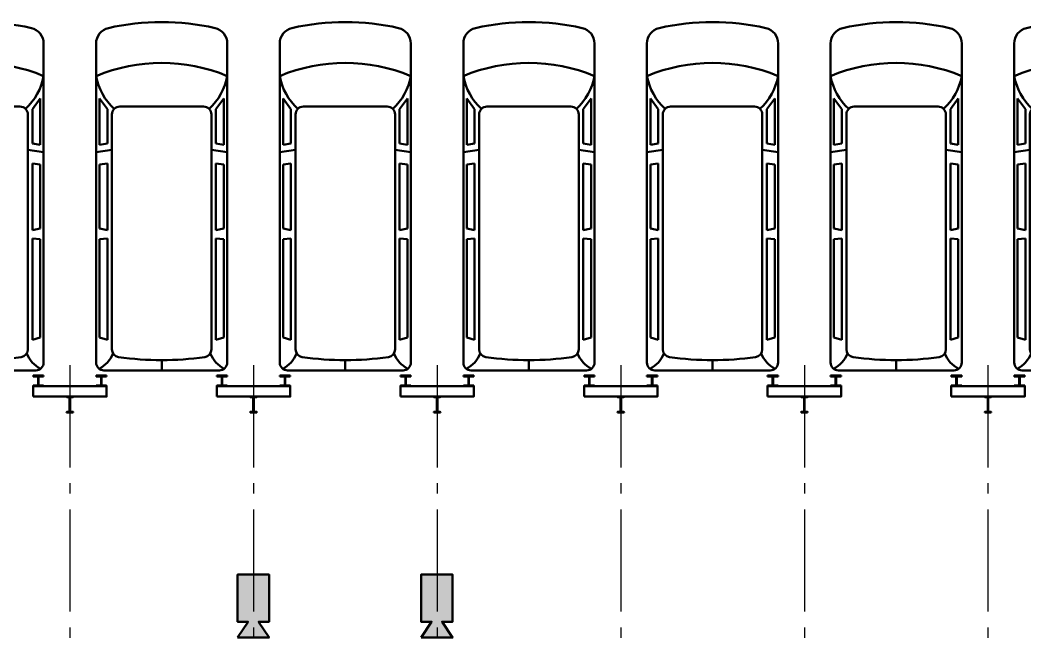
# Model space of a CAD drawing. Header units: millimetres. Extents: x 0 to 118800, y 79635 to 177025.
# Drawn here: x 54129 to 73282, y 142240 to 154060 of the extents above; entities that cross this region are included whole.
import ezdxf

# ---------------------------------------------------------------- set-up
doc = ezdxf.new("R2010")
doc.units = ezdxf.units.MM
doc.header["$LTSCALE"] = 200
doc.linetypes.add('AM_DIN_G_W050', pattern=[13.75, 9.75, -1.5, 1, -1.5])
for name, color, linetype, lineweight in [('AM_0', 7, 'Continuous', 50), ('AM_0N', 7, 'Continuous', 50), ('AM_7', 4, 'AM_DIN_G_W050', 25), ('K_Ausgang', 57, 'Continuous', 50)]:
    doc.layers.add(name, color=color, linetype=linetype, lineweight=lineweight)
doc.styles.get("Standard").update_dxf_attribs({"font": 'ISOCP.SHX'})

# ---------------------------------------------------------------- blocks, each defined once
blk = doc.blocks.new('transporter3 ds')
at = {"layer": 'AM_0'}
for p, q in [((-6236, 1250), (-150, 1250)), ((-5184, 1185), (-4982, 1035)), ((-4305, 1185), (-5184, 1185)), ((-4325, 1035), (-4305, 1185)), ((-4165, 1250), (-4206, 949)), ((-3927, 1185), (-3947, 1035)), ((-2704, 1185), (-3927, 1185)), ((-2674, 1035), (-2704, 1185)), ((-2515, 1035), (-2505, 1185)), ((-2505, 1185), (-625, 1185)), ((-625, 1185), (-585, 1035)), ((-4982, 1035), (-4325, 1035)), ((-3947, 1035), (-2674, 1035)), ((-585, 1035), (-2515, 1035)), ((0, 1100), (0, -1100)), ((-5030, 799), (-5030, -799)), ((-4880, 949), (-403, 949)), ((-196, 0), (0, 0)), ((-4880, -949), (-403, -949)), ((-4165, -1250), (-4206, -949)), ((-5184, -1185), (-4982, -1035)), ((-4982, -1035), (-4325, -1035)), ((-4325, -1035), (-4305, -1185)), ((-3927, -1185), (-3947, -1035)), ((-3947, -1035), (-2674, -1035)), ((-2674, -1035), (-2704, -1185)), ((-2515, -1035), (-2505, -1185)), ((-585, -1035), (-2515, -1035)), ((-625, -1185), (-585, -1035)), ((-6236, -1250), (-334, -1250)), ((-4305, -1185), (-5184, -1185)), ((-2704, -1185), (-3927, -1185)), ((-2505, -1185), (-625, -1185)), ((-334, -1250), (-150, -1250))]:
    blk.add_line(p, q, dxfattribs=at)
for centre, radius, start, end in [((-6236, 950), 300, 90, 167.1633), ((-2618, 0), 3246, 157.3481, 202.6519), ((-5816, 142), 1126, 42.6147, 79.665), ((-520, 1435), 544, 290.9812, 333.5952), ((-150, 1100), 150, 0, 90), ((-2067, 0), 4576, 167.1633, 192.8367), ((-4880, 799), 150, 90, 180), ((-403, 799), 150, 8.1986, 90), ((-5950, 0), 5754, 351.8014, 8.1986), ((-5816, -142), 1126, 280.335, 317.3853), ((-4880, -799), 150, 180, 270), ((-403, -799), 150, 270, 351.8014), ((-520, -1435), 544, 26.4048, 69.0188), ((-6236, -950), 300, 192.8367, 270), ((-150, -1100), 150, 270, 0)]:
    blk.add_arc(centre, radius, start, end, dxfattribs=at)
at = {"layer": 'AM_0', "flags": 3}
blk.add_attdef('GRUPPE', (-2515, -1035), '', height=1, dxfattribs=at)
blk = doc.blocks.new('*U217')
at = {"layer": 'AM_0N'}
for p, q in [((55578, 147279), (55778, 147279)), ((55578, 147264), (55578, 147279)), ((55656, 147264), (55578, 147264)), ((55578, 147094), (55656, 147094)), ((55578, 147079), (55578, 147094)), ((55674, 147112), (55674, 147246)), ((55683, 147246), (55683, 147112)), ((55778, 147264), (55701, 147264)), ((55701, 147094), (55778, 147094)), ((55778, 147279), (55778, 147264)), ((55778, 147094), (55778, 147079)), ((55578, 147079), (55778, 147079))]:
    blk.add_line(p, q, dxfattribs=at)
for centre, start, end in [((55656, 147246), 0, 90), ((55656, 147112), 270, 0), ((55701, 147246), 90, 180), ((55701, 147112), 180, 270)]:
    blk.add_arc(centre, 18, start, end, dxfattribs=at)
blk = doc.blocks.new('*U218')
at = {"layer": 'AM_0N'}
for p, q in [((54578, 147279), (54378, 147279)), ((54378, 147279), (54378, 147264)), ((54378, 147264), (54456, 147264)), ((54378, 147094), (54378, 147079)), ((54456, 147094), (54378, 147094)), ((54474, 147246), (54474, 147112)), ((54483, 147112), (54483, 147246)), ((54501, 147264), (54578, 147264)), ((54578, 147094), (54501, 147094)), ((54578, 147264), (54578, 147279)), ((54578, 147079), (54578, 147094)), ((54578, 147079), (54378, 147079))]:
    blk.add_line(p, q, dxfattribs=at)
at = {"layer": 'AM_0N', "extrusion": (0, 0, -1)}
for centre, start, end in [((-54456, 147246), 90, 180), ((-54456, 147112), 180, 270), ((-54501, 147246), 0, 90), ((-54501, 147112), 270, 0)]:
    blk.add_arc(centre, 18, start, end, dxfattribs=at)
blk = doc.blocks.new('*U219')
at = {"layer": 'AM_0N'}
for p, q in [((55016, 146879), (55141, 146879)), ((55016, 146873), (55016, 146879)), ((55064, 146861), (55021, 146867)), ((55073, 146608), (55073, 146850)), ((55084, 146850), (55084, 146608)), ((55135, 146867), (55093, 146861)), ((55141, 146879), (55141, 146873)), ((55016, 146579), (55016, 146585)), ((55016, 146579), (55141, 146579)), ((55021, 146592), (55064, 146598)), ((55093, 146598), (55135, 146592)), ((55141, 146585), (55141, 146579))]:
    blk.add_line(p, q, dxfattribs=at)
for centre, radius, start, end in [((55022, 146873), 6.5, 180, 262.0304), ((55062, 146850), 10.8, 0, 82.0304), ((55095, 146850), 10.8, 97.9696, 180), ((55134, 146873), 6.5, 277.9696, 0), ((55022, 146585), 6.5, 97.9696, 180), ((55062, 146608), 10.8, 277.9696, 0), ((55095, 146608), 10.8, 180, 262.0304), ((55134, 146585), 6.5, 0, 82.0304)]:
    blk.add_arc(centre, radius, start, end, dxfattribs=at)
blk = doc.blocks.new('*U220')
at = {"layer": 'AM_0N'}
for p, q in [((59078, 147279), (59278, 147279)), ((59078, 147264), (59078, 147279)), ((59156, 147264), (59078, 147264)), ((59078, 147094), (59156, 147094)), ((59078, 147079), (59078, 147094)), ((59174, 147112), (59174, 147246)), ((59183, 147246), (59183, 147112)), ((59278, 147264), (59201, 147264)), ((59201, 147094), (59278, 147094)), ((59278, 147279), (59278, 147264)), ((59278, 147094), (59278, 147079)), ((59078, 147079), (59278, 147079))]:
    blk.add_line(p, q, dxfattribs=at)
for centre, start, end in [((59156, 147246), 0, 90), ((59156, 147112), 270, 0), ((59201, 147246), 90, 180), ((59201, 147112), 180, 270)]:
    blk.add_arc(centre, 18, start, end, dxfattribs=at)
blk = doc.blocks.new('*U221')
at = {"layer": 'AM_0N'}
for p, q in [((58078, 147279), (57878, 147279)), ((57878, 147279), (57878, 147264)), ((57878, 147264), (57956, 147264)), ((57878, 147094), (57878, 147079)), ((57956, 147094), (57878, 147094)), ((57974, 147246), (57974, 147112)), ((57983, 147112), (57983, 147246)), ((58001, 147264), (58078, 147264)), ((58078, 147094), (58001, 147094)), ((58078, 147264), (58078, 147279)), ((58078, 147079), (58078, 147094)), ((58078, 147079), (57878, 147079))]:
    blk.add_line(p, q, dxfattribs=at)
at = {"layer": 'AM_0N', "extrusion": (0, 0, -1)}
for centre, start, end in [((-57956, 147246), 90, 180), ((-57956, 147112), 180, 270), ((-58001, 147246), 0, 90), ((-58001, 147112), 270, 0)]:
    blk.add_arc(centre, 18, start, end, dxfattribs=at)
blk = doc.blocks.new('*U222')
at = {"layer": 'AM_0N'}
for p, q in [((58516, 146879), (58641, 146879)), ((58516, 146873), (58516, 146879)), ((58564, 146861), (58521, 146867)), ((58573, 146608), (58573, 146850)), ((58584, 146850), (58584, 146608)), ((58635, 146867), (58593, 146861)), ((58641, 146879), (58641, 146873)), ((58516, 146579), (58516, 146585)), ((58516, 146579), (58641, 146579)), ((58521, 146592), (58564, 146598)), ((58593, 146598), (58635, 146592)), ((58641, 146585), (58641, 146579))]:
    blk.add_line(p, q, dxfattribs=at)
for centre, radius, start, end in [((58522, 146873), 6.5, 180, 262.0304), ((58562, 146850), 10.8, 0, 82.0304), ((58595, 146850), 10.8, 97.9696, 180), ((58634, 146873), 6.5, 277.9696, 0), ((58522, 146585), 6.5, 97.9696, 180), ((58562, 146608), 10.8, 277.9696, 0), ((58595, 146608), 10.8, 180, 262.0304), ((58634, 146585), 6.5, 0, 82.0304)]:
    blk.add_arc(centre, radius, start, end, dxfattribs=at)
blk = doc.blocks.new('*U223')
at = {"layer": 'AM_0N'}
for p, q in [((62578, 147279), (62778, 147279)), ((62578, 147264), (62578, 147279)), ((62656, 147264), (62578, 147264)), ((62578, 147094), (62656, 147094)), ((62578, 147079), (62578, 147094)), ((62674, 147112), (62674, 147246)), ((62683, 147246), (62683, 147112)), ((62778, 147264), (62701, 147264)), ((62701, 147094), (62778, 147094)), ((62778, 147279), (62778, 147264)), ((62778, 147094), (62778, 147079)), ((62578, 147079), (62778, 147079))]:
    blk.add_line(p, q, dxfattribs=at)
for centre, start, end in [((62656, 147246), 0, 90), ((62656, 147112), 270, 0), ((62701, 147246), 90, 180), ((62701, 147112), 180, 270)]:
    blk.add_arc(centre, 18, start, end, dxfattribs=at)
blk = doc.blocks.new('*U224')
at = {"layer": 'AM_0N'}
for p, q in [((61578, 147279), (61378, 147279)), ((61378, 147279), (61378, 147264)), ((61378, 147264), (61456, 147264)), ((61378, 147094), (61378, 147079)), ((61456, 147094), (61378, 147094)), ((61474, 147246), (61474, 147112)), ((61483, 147112), (61483, 147246)), ((61501, 147264), (61578, 147264)), ((61578, 147094), (61501, 147094)), ((61578, 147264), (61578, 147279)), ((61578, 147079), (61578, 147094)), ((61578, 147079), (61378, 147079))]:
    blk.add_line(p, q, dxfattribs=at)
at = {"layer": 'AM_0N', "extrusion": (0, 0, -1)}
for centre, start, end in [((-61456, 147246), 90, 180), ((-61456, 147112), 180, 270), ((-61501, 147246), 0, 90), ((-61501, 147112), 270, 0)]:
    blk.add_arc(centre, 18, start, end, dxfattribs=at)
blk = doc.blocks.new('*U225')
at = {"layer": 'AM_0N'}
for p, q in [((62016, 146879), (62141, 146879)), ((62016, 146873), (62016, 146879)), ((62064, 146861), (62021, 146867)), ((62073, 146608), (62073, 146850)), ((62084, 146850), (62084, 146608)), ((62135, 146867), (62093, 146861)), ((62141, 146879), (62141, 146873)), ((62016, 146579), (62016, 146585)), ((62016, 146579), (62141, 146579)), ((62021, 146592), (62064, 146598)), ((62093, 146598), (62135, 146592)), ((62141, 146585), (62141, 146579))]:
    blk.add_line(p, q, dxfattribs=at)
for centre, radius, start, end in [((62022, 146873), 6.5, 180, 262.0304), ((62062, 146850), 10.8, 0, 82.0304), ((62095, 146850), 10.8, 97.9696, 180), ((62134, 146873), 6.5, 277.9696, 0), ((62022, 146585), 6.5, 97.9696, 180), ((62062, 146608), 10.8, 277.9696, 0), ((62095, 146608), 10.8, 180, 262.0304), ((62134, 146585), 6.5, 0, 82.0304)]:
    blk.add_arc(centre, radius, start, end, dxfattribs=at)
blk = doc.blocks.new('*U226')
at = {"layer": 'AM_0N'}
for p, q in [((66078, 147279), (66278, 147279)), ((66078, 147264), (66078, 147279)), ((66156, 147264), (66078, 147264)), ((66078, 147094), (66156, 147094)), ((66078, 147079), (66078, 147094)), ((66174, 147112), (66174, 147246)), ((66183, 147246), (66183, 147112)), ((66278, 147264), (66201, 147264)), ((66201, 147094), (66278, 147094)), ((66278, 147279), (66278, 147264)), ((66278, 147094), (66278, 147079)), ((66078, 147079), (66278, 147079))]:
    blk.add_line(p, q, dxfattribs=at)
for centre, start, end in [((66156, 147246), 0, 90), ((66156, 147112), 270, 0), ((66201, 147246), 90, 180), ((66201, 147112), 180, 270)]:
    blk.add_arc(centre, 18, start, end, dxfattribs=at)
blk = doc.blocks.new('*U227')
at = {"layer": 'AM_0N'}
for p, q in [((65078, 147279), (64878, 147279)), ((64878, 147279), (64878, 147264)), ((64878, 147264), (64956, 147264)), ((64878, 147094), (64878, 147079)), ((64956, 147094), (64878, 147094)), ((64974, 147246), (64974, 147112)), ((64983, 147112), (64983, 147246)), ((65001, 147264), (65078, 147264)), ((65078, 147094), (65001, 147094)), ((65078, 147264), (65078, 147279)), ((65078, 147079), (65078, 147094)), ((65078, 147079), (64878, 147079))]:
    blk.add_line(p, q, dxfattribs=at)
at = {"layer": 'AM_0N', "extrusion": (0, 0, -1)}
for centre, start, end in [((-64956, 147246), 90, 180), ((-64956, 147112), 180, 270), ((-65001, 147246), 0, 90), ((-65001, 147112), 270, 0)]:
    blk.add_arc(centre, 18, start, end, dxfattribs=at)
blk = doc.blocks.new('*U228')
at = {"layer": 'AM_0N'}
for p, q in [((65516, 146879), (65641, 146879)), ((65516, 146873), (65516, 146879)), ((65564, 146861), (65521, 146867)), ((65573, 146608), (65573, 146850)), ((65584, 146850), (65584, 146608)), ((65635, 146867), (65593, 146861)), ((65641, 146879), (65641, 146873)), ((65516, 146579), (65516, 146585)), ((65516, 146579), (65641, 146579)), ((65521, 146592), (65564, 146598)), ((65593, 146598), (65635, 146592)), ((65641, 146585), (65641, 146579))]:
    blk.add_line(p, q, dxfattribs=at)
for centre, radius, start, end in [((65522, 146873), 6.5, 180, 262.0304), ((65562, 146850), 10.8, 0, 82.0304), ((65595, 146850), 10.8, 97.9696, 180), ((65634, 146873), 6.5, 277.9696, 0), ((65522, 146585), 6.5, 97.9696, 180), ((65562, 146608), 10.8, 277.9696, 0), ((65595, 146608), 10.8, 180, 262.0304), ((65634, 146585), 6.5, 0, 82.0304)]:
    blk.add_arc(centre, radius, start, end, dxfattribs=at)
blk = doc.blocks.new('*U229')
at = {"layer": 'AM_0N'}
for p, q in [((69578, 147279), (69778, 147279)), ((69578, 147264), (69578, 147279)), ((69656, 147264), (69578, 147264)), ((69578, 147094), (69656, 147094)), ((69578, 147079), (69578, 147094)), ((69674, 147112), (69674, 147246)), ((69683, 147246), (69683, 147112)), ((69778, 147264), (69701, 147264)), ((69701, 147094), (69778, 147094)), ((69778, 147279), (69778, 147264)), ((69778, 147094), (69778, 147079)), ((69578, 147079), (69778, 147079))]:
    blk.add_line(p, q, dxfattribs=at)
for centre, start, end in [((69656, 147246), 0, 90), ((69656, 147112), 270, 0), ((69701, 147246), 90, 180), ((69701, 147112), 180, 270)]:
    blk.add_arc(centre, 18, start, end, dxfattribs=at)
blk = doc.blocks.new('*U230')
at = {"layer": 'AM_0N'}
for p, q in [((68578, 147279), (68378, 147279)), ((68378, 147279), (68378, 147264)), ((68378, 147264), (68456, 147264)), ((68378, 147094), (68378, 147079)), ((68456, 147094), (68378, 147094)), ((68474, 147246), (68474, 147112)), ((68483, 147112), (68483, 147246)), ((68501, 147264), (68578, 147264)), ((68578, 147094), (68501, 147094)), ((68578, 147264), (68578, 147279)), ((68578, 147079), (68578, 147094)), ((68578, 147079), (68378, 147079))]:
    blk.add_line(p, q, dxfattribs=at)
at = {"layer": 'AM_0N', "extrusion": (0, 0, -1)}
for centre, start, end in [((-68456, 147246), 90, 180), ((-68456, 147112), 180, 270), ((-68501, 147246), 0, 90), ((-68501, 147112), 270, 0)]:
    blk.add_arc(centre, 18, start, end, dxfattribs=at)
blk = doc.blocks.new('*U231')
at = {"layer": 'AM_0N'}
for p, q in [((69016, 146879), (69141, 146879)), ((69016, 146873), (69016, 146879)), ((69064, 146861), (69021, 146867)), ((69073, 146608), (69073, 146850)), ((69084, 146850), (69084, 146608)), ((69135, 146867), (69093, 146861)), ((69141, 146879), (69141, 146873)), ((69016, 146579), (69016, 146585)), ((69016, 146579), (69141, 146579)), ((69021, 146592), (69064, 146598)), ((69093, 146598), (69135, 146592)), ((69141, 146585), (69141, 146579))]:
    blk.add_line(p, q, dxfattribs=at)
for centre, radius, start, end in [((69022, 146873), 6.5, 180, 262.0304), ((69062, 146850), 10.8, 0, 82.0304), ((69095, 146850), 10.8, 97.9696, 180), ((69134, 146873), 6.5, 277.9696, 0), ((69022, 146585), 6.5, 97.9696, 180), ((69062, 146608), 10.8, 277.9696, 0), ((69095, 146608), 10.8, 180, 262.0304), ((69134, 146585), 6.5, 0, 82.0304)]:
    blk.add_arc(centre, radius, start, end, dxfattribs=at)
blk = doc.blocks.new('*U232')
at = {"layer": 'AM_0N'}
for p, q in [((73078, 147279), (73278, 147279)), ((73078, 147264), (73078, 147279)), ((73156, 147264), (73078, 147264)), ((73078, 147094), (73156, 147094)), ((73078, 147079), (73078, 147094)), ((73174, 147112), (73174, 147246)), ((73183, 147246), (73183, 147112)), ((73278, 147264), (73201, 147264)), ((73201, 147094), (73278, 147094)), ((73278, 147279), (73278, 147264)), ((73278, 147094), (73278, 147079)), ((73078, 147079), (73278, 147079))]:
    blk.add_line(p, q, dxfattribs=at)
for centre, start, end in [((73156, 147246), 0, 90), ((73156, 147112), 270, 0), ((73201, 147246), 90, 180), ((73201, 147112), 180, 270)]:
    blk.add_arc(centre, 18, start, end, dxfattribs=at)
blk = doc.blocks.new('*U233')
at = {"layer": 'AM_0N'}
for p, q in [((72078, 147279), (71878, 147279)), ((71878, 147279), (71878, 147264)), ((71878, 147264), (71956, 147264)), ((71878, 147094), (71878, 147079)), ((71956, 147094), (71878, 147094)), ((71974, 147246), (71974, 147112)), ((71983, 147112), (71983, 147246)), ((72001, 147264), (72078, 147264)), ((72078, 147094), (72001, 147094)), ((72078, 147264), (72078, 147279)), ((72078, 147079), (72078, 147094)), ((72078, 147079), (71878, 147079))]:
    blk.add_line(p, q, dxfattribs=at)
at = {"layer": 'AM_0N', "extrusion": (0, 0, -1)}
for centre, start, end in [((-71956, 147246), 90, 180), ((-71956, 147112), 180, 270), ((-72001, 147246), 0, 90), ((-72001, 147112), 270, 0)]:
    blk.add_arc(centre, 18, start, end, dxfattribs=at)
blk = doc.blocks.new('*U234')
at = {"layer": 'AM_0N'}
for p, q in [((72516, 146879), (72641, 146879)), ((72516, 146873), (72516, 146879)), ((72564, 146861), (72521, 146867)), ((72573, 146608), (72573, 146850)), ((72584, 146850), (72584, 146608)), ((72635, 146867), (72593, 146861)), ((72641, 146879), (72641, 146873)), ((72516, 146579), (72516, 146585)), ((72516, 146579), (72641, 146579)), ((72521, 146592), (72564, 146598)), ((72593, 146598), (72635, 146592)), ((72641, 146585), (72641, 146579))]:
    blk.add_line(p, q, dxfattribs=at)
for centre, radius, start, end in [((72522, 146873), 6.5, 180, 262.0304), ((72562, 146850), 10.8, 0, 82.0304), ((72595, 146850), 10.8, 97.9696, 180), ((72634, 146873), 6.5, 277.9696, 0), ((72522, 146585), 6.5, 97.9696, 180), ((72562, 146608), 10.8, 277.9696, 0), ((72595, 146608), 10.8, 180, 262.0304), ((72634, 146585), 6.5, 0, 82.0304)]:
    blk.add_arc(centre, radius, start, end, dxfattribs=at)

msp = doc.modelspace()

# ---------------------------------------------------------------- hatches: boundary and pattern name
at = {"layer": 'K_Ausgang'}
for points in [[(58274, 142285), (58874, 142285), (58674, 142585), (58874, 142585), (58874, 143485), (58274, 143485), (58274, 142585), (58474, 142585)], [(61774, 142285), (62374, 142285), (62174, 142585), (62374, 142585), (62374, 143485), (61774, 143485), (61774, 142585), (61974, 142585)]]:
    msp.add_hatch(color=256, dxfattribs=at).paths.add_polyline_path(points)

# ---------------------------------------------------------------- linework, layer by layer
at = {"layer": 'AM_0'}
for points in [[(54378, 146879), (55778, 146879), (55778, 147079), (54378, 147079)], [(57878, 146879), (59278, 146879), (59278, 147079), (57878, 147079)], [(61378, 146879), (62778, 146879), (62778, 147079), (61378, 147079)], [(64878, 146879), (66278, 146879), (66278, 147079), (64878, 147079)], [(68378, 146879), (69778, 146879), (69778, 147079), (68378, 147079)], [(71878, 146879), (73278, 146879), (73278, 147079), (71878, 147079)]]:
    msp.add_lwpolyline(points, close=True, dxfattribs=at)
at = {"layer": 'AM_7'}
for p, q in [((55078, 147479), (55078, 130279)), ((58578, 147479), (58578, 130279)), ((62078, 147479), (62078, 130279)), ((65578, 147479), (65578, 130279)), ((69078, 147479), (69078, 130279)), ((72578, 147479), (72578, 130279))]:
    msp.add_line(p, q, dxfattribs=at)
at = {"layer": 'K_Ausgang'}
for points in [[(58274, 142285), (58874, 142285), (58674, 142585), (58874, 142585), (58874, 143485), (58274, 143485), (58274, 142585), (58474, 142585)], [(61774, 142285), (62374, 142285), (62174, 142585), (62374, 142585), (62374, 143485), (61774, 143485), (61774, 142585), (61974, 142585)]]:
    msp.add_lwpolyline(points, close=True, dxfattribs=at)

# ---------------------------------------------------------------- block references
at = {"layer": 'AM_0', "rotation": 270}
for p in [(53328, 147379), (56828, 147379), (60328, 147379), (63828, 147379), (67328, 147379), (70828, 147379), (74328, 147379)]:
    msp.add_blockref('transporter3 ds', p, dxfattribs=at)
at = {"layer": 'AM_0N'}
for name in ['*U218', '*U217', '*U221', '*U220', '*U224', '*U223', '*U227', '*U226', '*U230', '*U229', '*U233', '*U232', '*U219', '*U222', '*U225', '*U228', '*U231', '*U234']:
    msp.add_blockref(name, (0, 0), dxfattribs=at)

doc.saveas('drawing.dxf')
